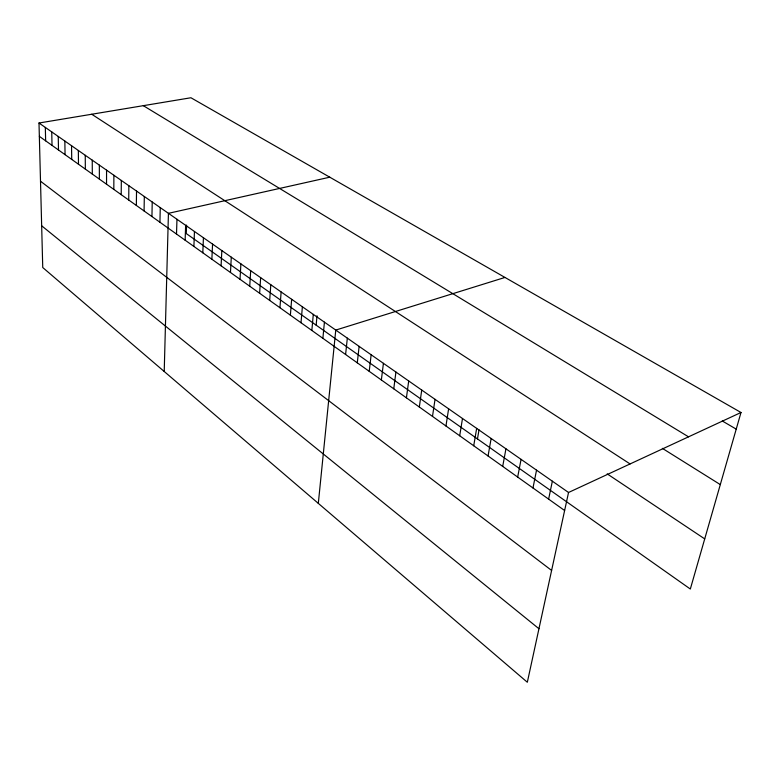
<?xml version="1.0" encoding="UTF-8"?>
<svg xmlns="http://www.w3.org/2000/svg" width="780" height="780" viewBox="0 0 780 780"><rect width="100%" height="100%" fill="white"/><g stroke="black" fill="none" stroke-linecap="round" stroke-linejoin="round"><path stroke-width="1.17" d="M106.548 184.216L106.558 170.157M113.821 189.403L113.88 175.266M121.212 194.668L121.319 180.453M128.72 200.011L128.866 185.718M136.344 205.442L136.529 191.071M144.076 210.951L144.32 196.501M151.944 216.557L152.227 202.02M159.929 222.242L160.27 207.626M164.219 371.494L168.431 213.33L329.764 177.197M176.514 234.059L176.963 219.278M185.133 240.201L185.64 225.332M186.566 225.069L186.274 233.571L690.329 589.027L741 412.493L190.934 97.754L39 123.016L42.744 267.53L527.329 682.246L568.542 492.482L741 412.493M193.898 246.441L194.454 231.484M202.81 252.788L203.434 237.744M211.868 259.243L212.56 244.111M221.091 265.814L221.842 250.594M230.47 272.493L231.29 257.185M240.016 279.289L240.903 263.894M249.727 286.211L250.692 270.719M259.623 293.26L260.656 277.67M269.685 300.427L270.806 284.749M279.942 307.729L281.131 291.954M290.375 315.169L291.652 299.296M301.012 322.744L302.377 306.774M311.844 330.457L313.297 314.398M316.154 325.162L317.011 315.812M322.881 338.325L324.431 322.159M318.318 503.373L335.77 330.077L504.972 277.446M345.598 354.5L347.334 338.149M357.289 362.827L359.122 346.378M369.213 371.319L371.153 354.764M381.361 379.977L383.419 363.324M393.764 388.81L395.928 372.05M406.419 397.829L408.7 380.962M419.328 407.023L421.726 390.049M432.5 416.413L435.035 399.331M445.955 425.997L448.617 408.817M459.693 435.776L462.491 418.49M473.723 445.77L476.668 428.376M477.467 438.916L479.017 429.809M488.056 455.978L491.147 438.487M502.7 466.411L505.947 448.812M517.667 477.077L521.069 459.361M532.974 487.978L536.542 470.155M548.623 499.122L552.357 481.192M722.26 420.966L736.222 429.127M143.325 105.67L688.525 436.829M662.366 448.354L720.301 484.594M91.738 114.251L630.074 463.944M607.191 473.879L704.72 538.892M39 123.016L568.542 492.482M39.341 136.344L564.623 510.52M40.511 181.223L551.616 570.443M41.662 225.791L538.951 628.729M45.328 127.432L45.64 140.829M51.743 131.908L52.026 145.382M58.246 136.451L58.5 149.994M64.847 141.053L65.062 154.674M71.545 145.733L71.731 159.412M78.341 150.472L78.487 164.229M85.244 155.288L85.352 169.114M92.245 160.163L92.313 174.076M99.343 165.126L99.372 179.107"/></g></svg>
